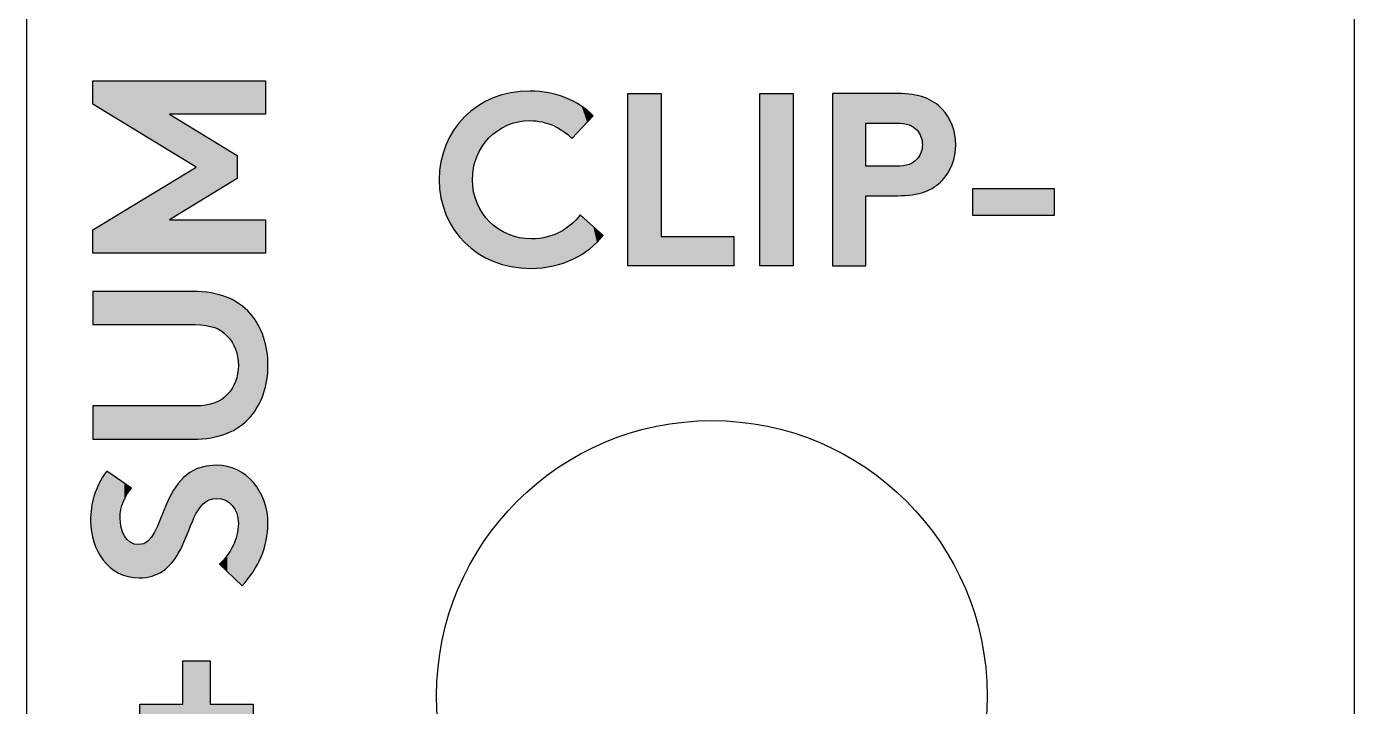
# Model space of a CAD drawing. Extents: x 5 to 21, y -131 to -3.
# Drawn here: x 4.91 to 20.11, y -103 to -95.21 of the extents above; entities that cross this region are included whole.
import ezdxf

# ---------------------------------------------------------------- set-up
doc = ezdxf.new("R2010")
doc.units = 0
doc.layers.add('CUT', color=7, linetype='CONTINUOUS')
doc.layers.add('GRAPHICS', color=7, linetype='CONTINUOUS')

# ---------------------------------------------------------------- blocks, each defined once
blk = doc.blocks.new('BLOCK_4')
at = {"layer": 'CUT'}
blk.add_open_spline([(12.751, -106.029), (14.491, -106.029), (15.902, -104.618), (15.902, -102.878), (15.902, -101.138), (14.491, -99.727), (12.751, -99.727), (11.011, -99.727), (9.6, -101.138), (9.6, -102.878), (9.6, -104.618), (11.011, -106.029), (12.751, -106.029)], degree=3, knots=[0, 0, 0, 0, 1, 1, 1, 2, 2, 2, 3, 3, 3, 4, 4, 4, 4], dxfattribs=at)
blk = doc.blocks.new('*U65')
at = {"layer": 'GRAPHICS', "color": 7, "extrusion": (0, 0, -1)}
for points in [[(-6.697, -103.778), (-6.697, -102.48), (-7.007, -103.778)], [(-7.007, -103.778), (-6.697, -102.48), (-7.007, -102.48)]]:
    blk.add_solid(points, dxfattribs=at)
at = {"layer": 'GRAPHICS', "color": 7}
for points in [[(6.203, -103.284), (6.203, -102.974), (6.697, -103.284)], [(6.697, -103.284), (6.203, -102.974), (6.697, -102.974)], [(7.007, -103.284), (7.007, -102.974), (7.5, -103.284)], [(7.5, -103.284), (7.007, -102.974), (7.5, -102.974)]]:
    blk.add_solid(points, dxfattribs=at)
blk = doc.blocks.new('*U66')
at = {"layer": 'GRAPHICS', "color": 7}
for points in [[(5.825, -101.368), (5.785, -100.37), (5.825, -100.305)], [(5.825, -101.368), (5.825, -100.305), (5.864, -101.409)], [(6.826, -100.834), (6.776, -100.321), (6.826, -100.294)], [(6.861, -100.769), (6.826, -100.294), (6.861, -100.276)], [(6.873, -100.748), (6.861, -100.276), (6.873, -100.273)], [(6.929, -100.679), (6.873, -100.273), (6.929, -100.256)], [(6.961, -100.658), (6.929, -100.256), (6.961, -100.247)], [(6.998, -100.634), (6.961, -100.247), (6.998, -100.244)], [(7.038, -100.622), (6.998, -100.244), (7.038, -100.24)], [(7.077, -100.618), (7.038, -100.24), (7.077, -100.237)], [(7.083, -100.618), (7.083, -100.237), (7.114, -100.621)], [(7.114, -100.621), (7.114, -100.241), (7.135, -100.623)], [(7.135, -100.623), (7.135, -100.243), (7.183, -100.639)], [(7.183, -100.639), (7.183, -100.249), (7.2, -100.649)], [(7.2, -100.649), (7.2, -100.251), (7.203, -100.651)], [(7.203, -100.651), (7.203, -100.251), (7.225, -100.664)], [(7.225, -100.664), (7.225, -100.259), (7.261, -100.698)], [(7.261, -100.698), (7.261, -100.271), (7.269, -100.709)], [(7.269, -100.709), (7.269, -100.274), (7.291, -100.74)], [(7.291, -100.74), (7.291, -100.282), (7.313, -100.789)], [(7.313, -100.789), (7.313, -100.29), (7.315, -100.797)], [(7.315, -100.797), (7.315, -100.29), (7.318, -100.808)], [(7.318, -100.808), (7.318, -100.291), (7.327, -100.844)], [(7.327, -100.844), (7.327, -100.297), (7.331, -100.905)], [(7.331, -101.579), (7.331, -100.3), (7.374, -101.619)], [(5.738, -101.252), (5.722, -100.483), (5.738, -100.444)], [(5.785, -101.326), (5.738, -100.444), (5.785, -100.37)], [(5.738, -101.252), (5.738, -100.444), (5.785, -101.326)], [(5.785, -101.326), (5.785, -100.37), (5.825, -101.368)], [(5.864, -101.409), (5.864, -100.332), (5.959, -101.473)], [(5.959, -101.473), (5.959, -100.398), (5.977, -101.48)], [(6.641, -101.252), (6.589, -100.525), (6.641, -100.448)], [(6.643, -101.249), (6.641, -100.448), (6.643, -100.446)], [(6.696, -101.146), (6.643, -100.446), (6.696, -100.387)], [(6.703, -101.13), (6.696, -100.387), (6.703, -100.379)], [(6.742, -101.039), (6.703, -100.379), (6.742, -100.348)], [(6.776, -100.956), (6.742, -100.348), (6.776, -100.321)], [(5.676, -101.117), (5.649, -100.729), (5.676, -100.604)], [(5.68, -101.127), (5.676, -100.604), (5.68, -100.586)], [(5.676, -101.117), (5.676, -100.604), (5.68, -101.127)], [(5.722, -101.227), (5.68, -100.586), (5.722, -100.483)], [(5.68, -101.127), (5.68, -100.586), (5.722, -101.227)], [(5.722, -101.227), (5.722, -100.483), (5.738, -101.252)], [(6.566, -101.359), (6.52, -100.661), (6.566, -100.57)], [(6.589, -101.327), (6.566, -100.57), (6.589, -100.525)], [(5.648, -100.999), (5.639, -100.877), (5.648, -100.733)], [(5.649, -101), (5.648, -100.733), (5.649, -100.729)], [(5.648, -100.999), (5.648, -100.733), (5.649, -101)], [(5.649, -101), (5.649, -100.729), (5.676, -101.117)], [(6.505, -101.419), (6.468, -100.777), (6.505, -100.692)], [(6.52, -101.406), (6.505, -100.692), (6.52, -100.661)], [(5.977, -101.48), (5.977, -100.843), (5.987, -101.483)], [(6.411, -101.481), (6.371, -101.006), (6.411, -100.913)], [(6.468, -101.447), (6.411, -100.913), (6.468, -100.777)], [(7.331, -101.579), (7.327, -100.944), (7.331, -100.905)], [(5.987, -101.483), (5.987, -100.933), (5.989, -101.484)], [(5.989, -101.484), (5.989, -100.952), (6.015, -101.494)], [(6.015, -101.494), (6.015, -101.017), (6.027, -101.498)], [(6.027, -101.498), (6.027, -101.05), (6.056, -101.509)], [(6.335, -101.509), (6.294, -101.109), (6.335, -101.064)], [(6.346, -101.507), (6.335, -101.064), (6.346, -101.046)], [(6.371, -101.497), (6.346, -101.046), (6.371, -101.006)], [(7.313, -101.561), (7.291, -101.104), (7.313, -101.044)], [(7.315, -101.563), (7.313, -101.044), (7.315, -101.038)], [(7.313, -101.561), (7.313, -101.044), (7.315, -101.563)], [(7.318, -101.565), (7.315, -101.038), (7.318, -101.017)], [(7.315, -101.563), (7.315, -101.038), (7.318, -101.565)], [(7.327, -101.574), (7.318, -101.017), (7.327, -100.944)], [(7.318, -101.565), (7.318, -101.017), (7.327, -101.574)], [(7.327, -101.574), (7.327, -100.944), (7.331, -101.579)], [(6.056, -101.509), (6.056, -101.088), (6.057, -101.509)], [(6.057, -101.509), (6.057, -101.09), (6.07, -101.514)], [(6.07, -101.514), (6.07, -101.1), (6.094, -101.517)], [(6.094, -101.517), (6.094, -101.121), (6.107, -101.518)], [(6.107, -101.518), (6.107, -101.127), (6.139, -101.522)], [(6.139, -101.522), (6.139, -101.141), (6.192, -101.528)], [(6.195, -101.529), (6.192, -101.148), (6.195, -101.147)], [(6.192, -101.528), (6.192, -101.148), (6.195, -101.529)], [(6.247, -101.525), (6.195, -101.147), (6.247, -101.138)], [(6.274, -101.523), (6.247, -101.138), (6.274, -101.121)], [(6.294, -101.519), (6.274, -101.121), (6.294, -101.109)], [(7.261, -101.511), (7.225, -101.236), (7.261, -101.177)], [(7.269, -101.519), (7.261, -101.177), (7.269, -101.163)], [(7.261, -101.511), (7.261, -101.177), (7.269, -101.519)], [(7.291, -101.54), (7.269, -101.163), (7.291, -101.104)], [(7.269, -101.519), (7.269, -101.163), (7.291, -101.54)], [(7.291, -101.54), (7.291, -101.104), (7.313, -101.561)], [(7.135, -101.391), (7.114, -101.371), (7.135, -101.348)], [(7.183, -101.436), (7.135, -101.348), (7.183, -101.295)], [(7.135, -101.391), (7.135, -101.348), (7.183, -101.436)], [(7.2, -101.453), (7.183, -101.295), (7.2, -101.276)], [(7.183, -101.436), (7.183, -101.295), (7.2, -101.453)], [(7.203, -101.456), (7.2, -101.276), (7.203, -101.271)], [(7.2, -101.453), (7.2, -101.276), (7.203, -101.456)], [(7.225, -101.477), (7.203, -101.271), (7.225, -101.236)], [(7.203, -101.456), (7.203, -101.271), (7.225, -101.477)], [(7.225, -101.477), (7.225, -101.236), (7.261, -101.511)]]:
    blk.add_solid(points, dxfattribs=at)
at = {"layer": 'GRAPHICS', "color": 7, "extrusion": (0, 0, -1)}
for points in [[(-5.864, -101.409), (-5.825, -100.305), (-5.864, -100.332)], [(-6.826, -100.834), (-6.826, -100.294), (-6.861, -100.769)], [(-6.861, -100.769), (-6.861, -100.276), (-6.873, -100.748)], [(-6.873, -100.748), (-6.873, -100.273), (-6.929, -100.679)], [(-6.929, -100.679), (-6.929, -100.256), (-6.961, -100.658)], [(-6.961, -100.658), (-6.961, -100.247), (-6.998, -100.634)], [(-6.998, -100.634), (-6.998, -100.244), (-7.038, -100.622)], [(-7.038, -100.622), (-7.038, -100.24), (-7.077, -100.618)], [(-7.077, -100.618), (-7.077, -100.237), (-7.083, -100.618)], [(-7.083, -100.618), (-7.077, -100.237), (-7.083, -100.237)], [(-7.114, -100.621), (-7.083, -100.237), (-7.114, -100.241)], [(-7.135, -100.623), (-7.114, -100.241), (-7.135, -100.243)], [(-7.183, -100.639), (-7.135, -100.243), (-7.183, -100.249)], [(-7.2, -100.649), (-7.183, -100.249), (-7.2, -100.251)], [(-7.203, -100.651), (-7.2, -100.251), (-7.203, -100.251)], [(-7.225, -100.664), (-7.203, -100.251), (-7.225, -100.259)], [(-7.261, -100.698), (-7.225, -100.259), (-7.261, -100.271)], [(-7.269, -100.709), (-7.261, -100.271), (-7.269, -100.274)], [(-7.291, -100.74), (-7.269, -100.274), (-7.291, -100.282)], [(-7.313, -100.789), (-7.291, -100.282), (-7.313, -100.29)], [(-7.315, -100.797), (-7.313, -100.29), (-7.315, -100.29)], [(-7.318, -100.808), (-7.315, -100.29), (-7.318, -100.291)], [(-7.327, -100.844), (-7.318, -100.291), (-7.327, -100.297)], [(-7.331, -100.905), (-7.327, -100.297), (-7.331, -100.3)], [(-7.374, -101.619), (-7.331, -100.3), (-7.374, -100.326)], [(-5.959, -101.473), (-5.864, -100.332), (-5.959, -100.398)], [(-5.977, -101.48), (-5.959, -100.398), (-5.977, -100.411)], [(-5.977, -100.843), (-5.977, -100.411), (-5.987, -100.746)], [(-5.987, -100.746), (-5.977, -100.411), (-5.987, -100.418)], [(-5.987, -100.746), (-5.987, -100.418), (-5.989, -100.739)], [(-5.989, -100.739), (-5.987, -100.418), (-5.989, -100.42)], [(-5.989, -100.739), (-5.989, -100.42), (-6.015, -100.654)], [(-6.015, -100.654), (-5.989, -100.42), (-6.015, -100.437)], [(-6.015, -100.654), (-6.015, -100.437), (-6.027, -100.628)], [(-6.027, -100.628), (-6.015, -100.437), (-6.027, -100.446)], [(-6.027, -100.628), (-6.027, -100.446), (-6.056, -100.57)], [(-6.056, -100.57), (-6.027, -100.446), (-6.056, -100.466)], [(-6.056, -100.57), (-6.056, -100.466), (-6.057, -100.569)], [(-6.057, -100.569), (-6.056, -100.466), (-6.057, -100.467)], [(-6.057, -100.569), (-6.057, -100.467), (-6.07, -100.552)], [(-6.07, -100.552), (-6.057, -100.467), (-6.07, -100.476)], [(-6.641, -101.252), (-6.641, -100.448), (-6.643, -101.249)], [(-6.643, -101.249), (-6.643, -100.446), (-6.696, -101.146)], [(-6.696, -101.146), (-6.696, -100.387), (-6.703, -101.13)], [(-6.703, -101.13), (-6.703, -100.379), (-6.742, -101.039)], [(-6.742, -101.039), (-6.742, -100.348), (-6.776, -100.956)], [(-6.776, -100.956), (-6.776, -100.321), (-6.826, -100.834)], [(-7.374, -101.619), (-7.374, -100.326), (-7.419, -101.566)], [(-7.419, -101.566), (-7.374, -100.326), (-7.419, -100.355)], [(-7.419, -101.566), (-7.419, -100.355), (-7.44, -101.541)], [(-7.44, -101.541), (-7.419, -100.355), (-7.44, -100.375)], [(-7.44, -101.541), (-7.44, -100.375), (-7.498, -101.459)], [(-7.498, -101.459), (-7.44, -100.375), (-7.498, -100.432)], [(-7.498, -101.459), (-7.498, -100.432), (-7.505, -101.448)], [(-7.505, -101.448), (-7.498, -100.432), (-7.505, -100.438)], [(-7.505, -101.448), (-7.505, -100.438), (-7.549, -101.374)], [(-7.549, -101.374), (-7.505, -100.438), (-7.549, -100.501)], [(-6.07, -100.552), (-6.07, -100.476), (-6.094, -100.52)], [(-6.094, -100.52), (-6.07, -100.476), (-6.094, -100.493)], [(-6.094, -100.52), (-6.094, -100.493), (-6.107, -100.502)], [(-6.566, -101.359), (-6.566, -100.57), (-6.589, -101.327)], [(-6.589, -101.327), (-6.589, -100.525), (-6.641, -101.252)], [(-7.549, -101.374), (-7.549, -100.501), (-7.575, -101.321)], [(-7.575, -101.321), (-7.549, -100.501), (-7.575, -100.538)], [(-7.575, -101.321), (-7.575, -100.538), (-7.592, -101.285)], [(-7.592, -101.285), (-7.575, -100.538), (-7.592, -100.575)], [(-7.592, -101.285), (-7.592, -100.575), (-7.625, -101.194)], [(-7.625, -101.194), (-7.592, -100.575), (-7.625, -100.648)], [(-6.505, -101.419), (-6.505, -100.692), (-6.52, -101.406)], [(-6.52, -101.406), (-6.52, -100.661), (-6.566, -101.359)], [(-7.625, -101.194), (-7.625, -100.648), (-7.626, -101.189)], [(-7.626, -101.189), (-7.625, -100.648), (-7.626, -100.651)], [(-7.626, -101.189), (-7.626, -100.651), (-7.65, -101.1)], [(-7.65, -101.1), (-7.626, -100.651), (-7.65, -100.74)], [(-7.65, -101.1), (-7.65, -100.74), (-7.659, -101.042)], [(-7.659, -101.042), (-7.65, -100.74), (-7.659, -100.775)], [(-5.987, -101.483), (-5.977, -100.843), (-5.987, -100.933)], [(-6.411, -101.481), (-6.411, -100.913), (-6.468, -101.447)], [(-6.468, -101.447), (-6.468, -100.777), (-6.505, -101.419)], [(-7.659, -101.042), (-7.659, -100.775), (-7.665, -101.004)], [(-7.665, -101.004), (-7.659, -100.775), (-7.665, -100.845)], [(-7.665, -101.004), (-7.665, -100.845), (-7.67, -100.905)], [(-5.989, -101.484), (-5.987, -100.933), (-5.989, -100.952)], [(-6.015, -101.494), (-5.989, -100.952), (-6.015, -101.017)], [(-6.027, -101.498), (-6.015, -101.017), (-6.027, -101.05)], [(-6.056, -101.509), (-6.027, -101.05), (-6.056, -101.088)], [(-6.335, -101.509), (-6.335, -101.064), (-6.346, -101.507)], [(-6.346, -101.507), (-6.346, -101.046), (-6.371, -101.497)], [(-6.371, -101.497), (-6.371, -101.006), (-6.411, -101.481)], [(-6.057, -101.509), (-6.056, -101.088), (-6.057, -101.09)], [(-6.07, -101.514), (-6.057, -101.09), (-6.07, -101.1)], [(-6.094, -101.517), (-6.07, -101.1), (-6.094, -101.121)], [(-6.107, -101.518), (-6.094, -101.121), (-6.107, -101.127)], [(-6.139, -101.522), (-6.107, -101.127), (-6.139, -101.141)], [(-6.192, -101.528), (-6.139, -101.141), (-6.192, -101.148)], [(-6.195, -101.529), (-6.195, -101.147), (-6.247, -101.525)], [(-6.247, -101.525), (-6.247, -101.138), (-6.274, -101.523)], [(-6.274, -101.523), (-6.274, -101.121), (-6.294, -101.519)], [(-6.294, -101.519), (-6.294, -101.109), (-6.335, -101.509)]]:
    blk.add_solid(points, dxfattribs=at)
blk = doc.blocks.new('*U67')
at = {"layer": 'GRAPHICS', "color": 7}
for points in [[(5.667, -98.628), (5.667, -98.247), (6.809, -98.628)], [(6.809, -98.628), (5.667, -98.247), (6.809, -98.247)], [(6.838, -98.628), (6.838, -98.248), (6.918, -98.634)], [(6.918, -98.634), (6.918, -98.252), (6.96, -98.637)], [(6.96, -98.637), (6.96, -98.257), (7.019, -98.652)], [(7.019, -98.652), (7.019, -98.264), (7.06, -98.662)], [(7.06, -98.662), (7.06, -98.273), (7.111, -98.688)], [(7.111, -98.688), (7.111, -98.285), (7.14, -98.703)], [(7.14, -98.703), (7.14, -98.294), (7.196, -98.751)], [(7.196, -98.751), (7.196, -98.313), (7.204, -98.758)], [(7.204, -98.758), (7.204, -98.317), (7.259, -98.827)], [(7.259, -98.827), (7.259, -98.342), (7.274, -98.858)], [(7.274, -98.858), (7.274, -98.349), (7.299, -98.908)], [(7.299, -98.908), (7.299, -98.364), (7.323, -98.997)], [(7.323, -98.997), (7.323, -98.379), (7.331, -99.094)], [(7.331, -99.803), (7.323, -99.19), (7.331, -99.094)], [(7.323, -99.808), (7.299, -99.279), (7.323, -99.19)], [(7.259, -99.845), (7.204, -99.429), (7.259, -99.36)], [(7.274, -99.838), (7.259, -99.36), (7.274, -99.329)], [(7.299, -99.823), (7.274, -99.329), (7.299, -99.279)], [(6.918, -99.936), (6.838, -99.559), (6.918, -99.553)], [(6.96, -99.93), (6.918, -99.553), (6.96, -99.55)], [(7.019, -99.923), (6.96, -99.55), (7.019, -99.535)], [(7.06, -99.914), (7.019, -99.535), (7.06, -99.525)], [(7.111, -99.903), (7.06, -99.525), (7.111, -99.499)], [(7.14, -99.893), (7.111, -99.499), (7.14, -99.484)], [(7.196, -99.874), (7.14, -99.484), (7.196, -99.436)], [(7.204, -99.87), (7.196, -99.436), (7.204, -99.429)], [(5.667, -99.94), (5.667, -99.559), (6.809, -99.94)], [(6.809, -99.94), (5.667, -99.559), (6.809, -99.559)]]:
    blk.add_solid(points, dxfattribs=at)
at = {"layer": 'GRAPHICS', "color": 7, "extrusion": (0, 0, -1)}
for points in [[(-6.809, -98.628), (-6.809, -98.247), (-6.838, -98.628)], [(-6.838, -98.628), (-6.809, -98.247), (-6.838, -98.248)], [(-6.918, -98.634), (-6.838, -98.248), (-6.918, -98.252)], [(-6.96, -98.637), (-6.918, -98.252), (-6.96, -98.257)], [(-7.019, -98.652), (-6.96, -98.257), (-7.019, -98.264)], [(-7.06, -98.662), (-7.019, -98.264), (-7.06, -98.273)], [(-7.111, -98.688), (-7.06, -98.273), (-7.111, -98.285)], [(-7.14, -98.703), (-7.111, -98.285), (-7.14, -98.294)], [(-7.196, -98.751), (-7.14, -98.294), (-7.196, -98.313)], [(-7.204, -98.758), (-7.196, -98.313), (-7.204, -98.317)], [(-7.259, -98.827), (-7.204, -98.317), (-7.259, -98.342)], [(-7.274, -98.858), (-7.259, -98.342), (-7.274, -98.349)], [(-7.299, -98.908), (-7.274, -98.349), (-7.299, -98.364)], [(-7.323, -98.997), (-7.299, -98.364), (-7.323, -98.379)], [(-7.331, -99.094), (-7.323, -98.379), (-7.331, -98.384)], [(-7.331, -99.803), (-7.331, -98.384), (-7.345, -99.795)], [(-7.345, -99.795), (-7.331, -98.384), (-7.345, -98.393)], [(-7.345, -99.795), (-7.345, -98.393), (-7.409, -99.744)], [(-7.409, -99.744), (-7.345, -98.393), (-7.409, -98.443)], [(-7.409, -99.744), (-7.409, -98.443), (-7.467, -99.686)], [(-7.467, -99.686), (-7.409, -98.443), (-7.467, -98.501)], [(-7.467, -99.686), (-7.467, -98.501), (-7.514, -99.626)], [(-7.514, -99.626), (-7.467, -98.501), (-7.514, -98.561)], [(-7.514, -99.626), (-7.514, -98.561), (-7.556, -99.56)], [(-7.556, -99.56), (-7.514, -98.561), (-7.556, -98.627)], [(-7.556, -99.56), (-7.556, -98.627), (-7.619, -99.416)], [(-7.619, -99.416), (-7.556, -98.627), (-7.619, -98.771)], [(-7.619, -99.416), (-7.619, -98.771), (-7.657, -99.259)], [(-7.657, -99.259), (-7.619, -98.771), (-7.657, -98.928)], [(-7.657, -99.259), (-7.657, -98.928), (-7.67, -99.094)], [(-7.323, -99.808), (-7.323, -99.19), (-7.331, -99.803)], [(-7.259, -99.845), (-7.259, -99.36), (-7.274, -99.838)], [(-7.274, -99.838), (-7.274, -99.329), (-7.299, -99.823)], [(-7.299, -99.823), (-7.299, -99.279), (-7.323, -99.808)], [(-6.918, -99.936), (-6.918, -99.553), (-6.96, -99.93)], [(-6.96, -99.93), (-6.96, -99.55), (-7.019, -99.923)], [(-7.019, -99.923), (-7.019, -99.535), (-7.06, -99.914)], [(-7.06, -99.914), (-7.06, -99.525), (-7.111, -99.903)], [(-7.111, -99.903), (-7.111, -99.499), (-7.14, -99.893)], [(-7.14, -99.893), (-7.14, -99.484), (-7.196, -99.874)], [(-7.196, -99.874), (-7.196, -99.436), (-7.204, -99.87)], [(-7.204, -99.87), (-7.204, -99.429), (-7.259, -99.845)], [(-6.809, -99.94), (-6.809, -99.559), (-6.838, -99.939)], [(-6.838, -99.939), (-6.809, -99.559), (-6.838, -99.559)], [(-6.838, -99.939), (-6.838, -99.559), (-6.918, -99.936)]]:
    blk.add_solid(points, dxfattribs=at)
blk = doc.blocks.new('*U68')
at = {"layer": 'GRAPHICS', "color": 7}
for points in [[(5.667, -96.102), (5.667, -95.835), (6.542, -96.635)], [(6.542, -96.635), (5.667, -95.835), (6.542, -95.835)], [(6.849, -96.215), (6.849, -95.835), (7.317, -96.215)], [(7.317, -96.215), (6.849, -95.835), (7.317, -95.835)], [(6.542, -96.635), (6.542, -96.215), (6.849, -96.822)], [(6.849, -97.24), (6.542, -97.009), (6.849, -96.822)], [(6.542, -97.809), (5.667, -97.541), (6.542, -97.009)], [(6.849, -97.809), (6.849, -97.428), (7.317, -97.809)], [(7.317, -97.809), (6.849, -97.428), (7.317, -97.428)], [(5.667, -97.809), (5.667, -97.541), (6.542, -97.809)]]:
    blk.add_solid(points, dxfattribs=at)
at = {"layer": 'GRAPHICS', "color": 7, "extrusion": (0, 0, -1)}
for points in [[(-6.542, -96.215), (-6.542, -95.835), (-6.849, -96.215)], [(-6.849, -96.215), (-6.542, -95.835), (-6.849, -95.835)], [(-7.317, -96.215), (-7.317, -95.835), (-7.642, -96.215)], [(-7.642, -96.215), (-7.317, -95.835), (-7.642, -95.835)], [(-6.849, -96.822), (-6.542, -96.215), (-6.849, -96.403)], [(-6.849, -97.24), (-6.849, -96.403), (-7.317, -96.954)], [(-7.317, -96.954), (-6.849, -96.403), (-7.317, -96.689)], [(-6.542, -97.428), (-6.542, -97.009), (-6.849, -97.24)], [(-6.542, -97.809), (-6.542, -97.428), (-6.849, -97.809)], [(-6.849, -97.809), (-6.542, -97.428), (-6.849, -97.428)], [(-7.317, -97.809), (-7.317, -97.428), (-7.642, -97.809)], [(-7.642, -97.809), (-7.317, -97.428), (-7.642, -97.428)]]:
    blk.add_solid(points, dxfattribs=at)
blk = doc.blocks.new('BLOCK_20')
at = {"layer": 'GRAPHICS'}
for points in [[(6.849, -96.822), (5.667, -96.102), (5.667, -95.835), (7.642, -95.835), (7.642, -96.215), (6.542, -96.215), (7.317, -96.689), (7.317, -96.954), (6.542, -97.428), (7.642, -97.428), (7.642, -97.809), (5.667, -97.809), (5.667, -97.541), (6.849, -96.822)], [(6.697, -103.284), (6.203, -103.284), (6.203, -102.974), (6.697, -102.974), (6.697, -102.48), (7.007, -102.48), (7.007, -102.974), (7.5, -102.974), (7.5, -103.284), (7.007, -103.284), (7.007, -103.778), (6.697, -103.778), (6.697, -103.284)]]:
    blk.add_lwpolyline(points, dxfattribs=at)
for points, knots in [([(7.467, -99.686), (7.32, -99.85), (7.111, -99.94), (6.809, -99.94), (6.809, -99.94), (5.667, -99.94), (5.667, -99.94), (5.667, -99.94), (5.667, -99.559), (5.667, -99.559), (5.667, -99.559), (6.838, -99.559), (6.838, -99.559), (7.018, -99.559), (7.128, -99.511), (7.204, -99.429), (7.286, -99.345), (7.331, -99.226), (7.331, -99.094), (7.331, -98.961), (7.286, -98.843), (7.204, -98.758), (7.128, -98.676), (7.018, -98.628), (6.838, -98.628), (6.838, -98.628), (5.667, -98.628), (5.667, -98.628), (5.667, -98.628), (5.667, -98.247), (5.667, -98.247), (5.667, -98.247), (6.809, -98.247), (6.809, -98.247), (7.111, -98.247), (7.32, -98.338), (7.467, -98.501), (7.602, -98.654), (7.67, -98.871), (7.67, -99.094), (7.67, -99.316), (7.602, -99.534), (7.467, -99.686)], [0, 0, 0, 0, 1, 1, 1, 2, 2, 2, 3, 3, 3, 4, 4, 4, 5, 5, 5, 6, 6, 6, 7, 7, 7, 8, 8, 8, 9, 9, 9, 10, 10, 10, 11, 11, 11, 12, 12, 12, 13, 13, 13, 14, 14, 14, 14]), ([(7.114, -101.371), (7.238, -101.258), (7.331, -101.086), (7.331, -100.905), (7.331, -100.736), (7.227, -100.618), (7.083, -100.618), (6.829, -100.618), (6.798, -100.984), (6.643, -101.249), (6.553, -101.405), (6.417, -101.529), (6.195, -101.529), (5.842, -101.529), (5.639, -101.204), (5.639, -100.877), (5.639, -100.677), (5.687, -100.491), (5.825, -100.305), (5.825, -100.305), (6.107, -100.502), (6.107, -100.502), (6.034, -100.581), (5.977, -100.714), (5.977, -100.843), (5.977, -100.987), (6.039, -101.148), (6.192, -101.148), (6.511, -101.148), (6.412, -100.237), (7.077, -100.237), (7.427, -100.237), (7.67, -100.55), (7.67, -100.905), (7.67, -101.171), (7.56, -101.416), (7.374, -101.619), (7.374, -101.619), (7.114, -101.371), (7.114, -101.371)], [0, 0, 0, 0, 1, 1, 1, 2, 2, 2, 3, 3, 3, 4, 4, 4, 5, 5, 5, 6, 6, 6, 7, 7, 7, 8, 8, 8, 9, 9, 9, 10, 10, 10, 11, 11, 11, 12, 12, 12, 13, 13, 13, 13])]:
    blk.add_open_spline(points, degree=3, knots=knots, dxfattribs=at)
at = {"layer": 'GRAPHICS', "color": 7}
for name in ['*U68', '*U67', '*U66', '*U65']:
    blk.add_blockref(name, (0, 0), dxfattribs=at)
blk = doc.blocks.new('*U76')
at = {"layer": 'GRAPHICS', "color": 7}
for points in [[(10.199, -96.489), (10.162, -96.072), (10.199, -96.054)], [(10.206, -96.483), (10.199, -96.054), (10.206, -96.052)], [(10.249, -96.446), (10.206, -96.052), (10.249, -96.031)], [(10.254, -96.442), (10.249, -96.031), (10.254, -96.03)], [(10.296, -96.406), (10.254, -96.03), (10.296, -96.015)], [(10.305, -96.401), (10.296, -96.015), (10.305, -96.012)], [(10.347, -96.378), (10.305, -96.012), (10.347, -95.998)], [(10.352, -96.375), (10.347, -95.998), (10.352, -95.996)], [(10.407, -96.344), (10.352, -95.996), (10.407, -95.983)], [(10.419, -96.34), (10.407, -95.983), (10.419, -95.98)], [(10.45, -96.331), (10.419, -95.98), (10.45, -95.973)], [(10.455, -96.329), (10.45, -95.973), (10.455, -95.972)], [(10.532, -96.305), (10.455, -95.972), (10.532, -95.961)], [(10.547, -96.303), (10.532, -95.961), (10.547, -95.959)], [(10.558, -96.302), (10.547, -95.959), (10.558, -95.958)], [(10.564, -96.301), (10.558, -95.958), (10.564, -95.957)], [(10.668, -96.291), (10.564, -95.957), (10.668, -95.953)], [(10.671, -96.291), (10.668, -95.953), (10.671, -95.952)], [(10.668, -96.291), (10.668, -95.953), (10.671, -96.291)], [(10.671, -96.291), (10.671, -95.952), (10.677, -96.292)], [(10.677, -96.292), (10.677, -95.953), (10.685, -96.293)], [(10.685, -96.293), (10.685, -95.953), (10.778, -96.303)], [(10.778, -96.303), (10.778, -95.957), (10.779, -96.303)], [(10.779, -96.303), (10.779, -95.958), (10.809, -96.306)], [(10.809, -96.306), (10.809, -95.962), (10.809, -96.306)], [(10.809, -96.306), (10.809, -95.962), (10.865, -96.324)], [(10.865, -96.324), (10.865, -95.97), (10.883, -96.33)], [(10.883, -96.33), (10.883, -95.972), (10.934, -96.347)], [(10.934, -96.347), (10.934, -95.985), (10.937, -96.348)], [(10.937, -96.348), (10.937, -95.985), (10.944, -96.352)], [(10.944, -96.352), (10.944, -95.987), (10.982, -96.374)], [(10.982, -96.374), (10.982, -95.996), (11.018, -96.394)], [(11.018, -96.394), (11.018, -96.009), (11.05, -96.412)], [(11.05, -96.412), (11.05, -96.02), (11.052, -96.413)], [(11.052, -96.413), (11.052, -96.021), (11.076, -96.434)], [(11.076, -96.434), (11.076, -96.029), (11.084, -96.44)], [(11.084, -96.44), (11.084, -96.033), (11.144, -96.491)], [(11.144, -96.491), (11.144, -96.06), (11.148, -96.494)], [(9.993, -97.75), (9.923, -96.245), (9.993, -96.182)], [(9.996, -97.753), (9.993, -96.182), (9.996, -96.18)], [(9.993, -97.75), (9.993, -96.182), (9.996, -97.753)], [(10.011, -97.765), (9.996, -96.18), (10.011, -96.169)], [(9.996, -97.753), (9.996, -96.18), (10.011, -97.765)], [(10.024, -96.831), (10.011, -96.169), (10.024, -96.159)], [(10.025, -96.829), (10.024, -96.159), (10.025, -96.159)], [(10.061, -96.704), (10.025, -96.159), (10.061, -96.132)], [(10.063, -96.7), (10.061, -96.132), (10.063, -96.131)], [(10.072, -96.683), (10.063, -96.131), (10.072, -96.124)], [(10.076, -96.676), (10.072, -96.124), (10.076, -96.122)], [(10.12, -96.589), (10.076, -96.122), (10.12, -96.096)], [(10.124, -96.584), (10.12, -96.096), (10.124, -96.093)], [(10.157, -96.542), (10.124, -96.093), (10.157, -96.074)], [(10.162, -96.536), (10.157, -96.074), (10.162, -96.072)], [(9.855, -97.613), (9.799, -96.395), (9.855, -96.319)], [(9.857, -97.616), (9.855, -96.319), (9.857, -96.317)], [(9.855, -97.613), (9.855, -96.319), (9.857, -97.616)], [(9.92, -97.685), (9.857, -96.317), (9.92, -96.248)], [(9.857, -97.616), (9.857, -96.317), (9.92, -97.685)], [(9.923, -97.688), (9.92, -96.248), (9.923, -96.245)], [(9.92, -97.685), (9.92, -96.248), (9.923, -97.688)], [(9.923, -97.688), (9.923, -96.245), (9.993, -97.75)], [(9.748, -97.452), (9.707, -96.568), (9.748, -96.481)], [(9.749, -97.455), (9.748, -96.481), (9.749, -96.479)], [(9.748, -97.452), (9.748, -96.481), (9.749, -97.455)], [(9.798, -97.535), (9.749, -96.479), (9.798, -96.397)], [(9.749, -97.455), (9.749, -96.479), (9.798, -97.535)], [(9.799, -97.538), (9.798, -96.397), (9.799, -96.395)], [(9.798, -97.535), (9.798, -96.397), (9.799, -97.538)], [(9.799, -97.538), (9.799, -96.395), (9.855, -97.613)], [(9.674, -97.27), (9.65, -96.76), (9.674, -96.664)], [(9.707, -97.363), (9.674, -96.662), (9.707, -96.57)], [(9.674, -97.272), (9.674, -96.664), (9.674, -96.662)], [(9.674, -97.272), (9.674, -96.662), (9.707, -97.363)], [(9.674, -97.27), (9.674, -96.664), (9.674, -97.272)], [(9.707, -97.366), (9.707, -96.57), (9.707, -96.568)], [(9.707, -97.366), (9.707, -96.568), (9.748, -97.452)], [(9.707, -97.363), (9.707, -96.57), (9.707, -97.366)], [(9.65, -97.173), (9.635, -96.863), (9.65, -96.761)], [(9.65, -97.174), (9.65, -96.761), (9.65, -96.76)], [(9.65, -97.174), (9.65, -96.76), (9.674, -97.27)], [(9.65, -97.173), (9.65, -96.761), (9.65, -97.174)], [(9.635, -97.071), (9.63, -96.968), (9.635, -96.863)], [(9.635, -97.071), (9.635, -96.863), (9.635, -97.073)], [(9.635, -97.073), (9.635, -96.863), (9.635, -96.863)], [(9.635, -97.073), (9.635, -96.863), (9.65, -97.173)], [(10.011, -97.765), (10.011, -96.968), (10.024, -97.774)], [(10.024, -97.774), (10.024, -97.102), (10.025, -97.774)], [(10.025, -97.774), (10.025, -97.107), (10.061, -97.801)], [(10.061, -97.801), (10.061, -97.229), (10.063, -97.802)], [(10.063, -97.802), (10.063, -97.236), (10.072, -97.809)], [(10.072, -97.809), (10.072, -97.252), (10.076, -97.812)], [(10.076, -97.812), (10.076, -97.259), (10.12, -97.838)], [(10.12, -97.838), (10.12, -97.343), (10.124, -97.84)], [(10.124, -97.84), (10.124, -97.351), (10.157, -97.859)], [(10.157, -97.859), (10.157, -97.391), (10.162, -97.862)], [(10.162, -97.862), (10.162, -97.397), (10.199, -97.879)], [(11.244, -97.833), (11.164, -97.456), (11.244, -97.371)], [(10.199, -97.879), (10.199, -97.442), (10.206, -97.882)], [(10.206, -97.882), (10.206, -97.45), (10.249, -97.902)], [(10.249, -97.902), (10.249, -97.486), (10.254, -97.904)], [(10.254, -97.904), (10.254, -97.49), (10.296, -97.919)], [(10.296, -97.919), (10.296, -97.524), (10.305, -97.922)], [(10.305, -97.922), (10.305, -97.532), (10.347, -97.936)], [(10.347, -97.936), (10.347, -97.554), (10.352, -97.938)], [(10.352, -97.938), (10.352, -97.557), (10.407, -97.951)], [(10.982, -97.942), (10.944, -97.598), (10.982, -97.58)], [(11.018, -97.932), (10.982, -97.58), (11.018, -97.564)], [(11.05, -97.923), (11.018, -97.564), (11.05, -97.544)], [(11.052, -97.922), (11.05, -97.544), (11.052, -97.543)], [(11.076, -97.913), (11.052, -97.543), (11.076, -97.529)], [(11.084, -97.909), (11.076, -97.529), (11.084, -97.523)], [(11.144, -97.885), (11.084, -97.523), (11.144, -97.477)], [(11.148, -97.883), (11.144, -97.477), (11.148, -97.473)], [(11.161, -97.878), (11.148, -97.473), (11.161, -97.459)], [(11.164, -97.876), (11.161, -97.459), (11.164, -97.456)], [(10.407, -97.951), (10.407, -97.587), (10.419, -97.954)], [(10.419, -97.954), (10.419, -97.593), (10.45, -97.962)], [(10.45, -97.962), (10.45, -97.602), (10.455, -97.963)], [(10.455, -97.963), (10.455, -97.604), (10.532, -97.974)], [(10.532, -97.974), (10.532, -97.627), (10.547, -97.976)], [(10.547, -97.976), (10.547, -97.632), (10.558, -97.977)], [(10.558, -97.977), (10.558, -97.633), (10.564, -97.978)], [(10.564, -97.978), (10.564, -97.633), (10.668, -97.983)], [(10.668, -97.983), (10.668, -97.643), (10.671, -97.983)], [(10.671, -97.983), (10.671, -97.643), (10.677, -97.983)], [(10.778, -97.978), (10.685, -97.645), (10.778, -97.639)], [(10.779, -97.978), (10.778, -97.639), (10.779, -97.639)], [(10.809, -97.976), (10.779, -97.639), (10.809, -97.634)], [(10.865, -97.967), (10.809, -97.634), (10.865, -97.623)], [(10.809, -97.976), (10.809, -97.634), (10.809, -97.634)], [(10.883, -97.964), (10.865, -97.623), (10.883, -97.617)], [(10.934, -97.956), (10.883, -97.617), (10.934, -97.601)], [(10.937, -97.955), (10.934, -97.601), (10.937, -97.6)], [(10.944, -97.953), (10.937, -97.6), (10.944, -97.598)]]:
    blk.add_solid(points, dxfattribs=at)
at = {"layer": 'GRAPHICS', "color": 7, "extrusion": (0, 0, -1)}
for points in [[(-10.199, -96.489), (-10.199, -96.054), (-10.206, -96.483)], [(-10.206, -96.483), (-10.206, -96.052), (-10.249, -96.446)], [(-10.249, -96.446), (-10.249, -96.031), (-10.254, -96.442)], [(-10.254, -96.442), (-10.254, -96.03), (-10.296, -96.406)], [(-10.296, -96.406), (-10.296, -96.015), (-10.305, -96.401)], [(-10.305, -96.401), (-10.305, -96.012), (-10.347, -96.378)], [(-10.347, -96.378), (-10.347, -95.998), (-10.352, -96.375)], [(-10.352, -96.375), (-10.352, -95.996), (-10.407, -96.344)], [(-10.407, -96.344), (-10.407, -95.983), (-10.419, -96.34)], [(-10.419, -96.34), (-10.419, -95.98), (-10.45, -96.331)], [(-10.45, -96.331), (-10.45, -95.973), (-10.455, -96.329)], [(-10.455, -96.329), (-10.455, -95.972), (-10.532, -96.305)], [(-10.532, -96.305), (-10.532, -95.961), (-10.547, -96.303)], [(-10.547, -96.303), (-10.547, -95.959), (-10.558, -96.302)], [(-10.558, -96.302), (-10.558, -95.958), (-10.564, -96.301)], [(-10.564, -96.301), (-10.564, -95.957), (-10.668, -96.291)], [(-10.677, -96.292), (-10.671, -95.952), (-10.677, -95.953)], [(-10.685, -96.293), (-10.677, -95.953), (-10.685, -95.953)], [(-10.778, -96.303), (-10.685, -95.953), (-10.778, -95.957)], [(-10.779, -96.303), (-10.778, -95.957), (-10.779, -95.958)], [(-10.809, -96.306), (-10.779, -95.958), (-10.809, -95.962)], [(-10.809, -96.306), (-10.809, -95.962), (-10.809, -95.962)], [(-10.865, -96.324), (-10.809, -95.962), (-10.865, -95.97)], [(-10.883, -96.33), (-10.865, -95.97), (-10.883, -95.972)], [(-10.934, -96.347), (-10.883, -95.972), (-10.934, -95.985)], [(-10.937, -96.348), (-10.934, -95.985), (-10.937, -95.985)], [(-10.944, -96.352), (-10.937, -95.985), (-10.944, -95.987)], [(-10.982, -96.374), (-10.944, -95.987), (-10.982, -95.996)], [(-11.018, -96.394), (-10.982, -95.996), (-11.018, -96.009)], [(-11.05, -96.412), (-11.018, -96.009), (-11.05, -96.02)], [(-11.052, -96.413), (-11.05, -96.02), (-11.052, -96.021)], [(-11.076, -96.434), (-11.052, -96.021), (-11.076, -96.029)], [(-11.084, -96.44), (-11.076, -96.029), (-11.084, -96.033)], [(-11.144, -96.491), (-11.084, -96.033), (-11.144, -96.06)], [(-11.148, -96.494), (-11.144, -96.06), (-11.148, -96.062)], [(-11.148, -96.494), (-11.148, -96.062), (-11.161, -96.48)], [(-11.161, -96.48), (-11.148, -96.062), (-11.161, -96.068)], [(-10.011, -96.968), (-10.011, -96.169), (-10.024, -96.831)], [(-10.024, -96.831), (-10.024, -96.159), (-10.025, -96.829)], [(-10.025, -96.829), (-10.025, -96.159), (-10.061, -96.704)], [(-10.061, -96.704), (-10.061, -96.132), (-10.063, -96.7)], [(-10.063, -96.7), (-10.063, -96.131), (-10.072, -96.683)], [(-10.072, -96.683), (-10.072, -96.124), (-10.076, -96.676)], [(-10.076, -96.676), (-10.076, -96.122), (-10.12, -96.589)], [(-10.12, -96.589), (-10.12, -96.096), (-10.124, -96.584)], [(-10.124, -96.584), (-10.124, -96.093), (-10.157, -96.542)], [(-10.157, -96.542), (-10.157, -96.074), (-10.162, -96.536)], [(-10.162, -96.536), (-10.162, -96.072), (-10.199, -96.489)], [(-11.161, -96.48), (-11.161, -96.068), (-11.164, -96.477)], [(-11.164, -96.477), (-11.161, -96.068), (-11.164, -96.07)], [(-11.164, -96.477), (-11.164, -96.07), (-11.244, -96.393)], [(-11.244, -96.393), (-11.164, -96.07), (-11.244, -96.116)], [(-11.244, -96.393), (-11.244, -96.116), (-11.247, -96.389)], [(-11.247, -96.389), (-11.244, -96.116), (-11.247, -96.118)], [(-11.247, -96.389), (-11.247, -96.118), (-11.262, -96.373)], [(-11.262, -96.373), (-11.247, -96.118), (-11.262, -96.129)], [(-11.262, -96.373), (-11.262, -96.129), (-11.323, -96.309)], [(-11.323, -96.309), (-11.262, -96.129), (-11.323, -96.173)], [(-11.323, -96.309), (-11.323, -96.173), (-11.354, -96.277)], [(-11.354, -96.277), (-11.323, -96.173), (-11.354, -96.199)], [(-11.354, -96.277), (-11.354, -96.199), (-11.393, -96.234)], [(-10.024, -97.774), (-10.011, -96.968), (-10.024, -97.102)], [(-10.025, -97.774), (-10.024, -97.102), (-10.025, -97.107)], [(-10.061, -97.801), (-10.025, -97.107), (-10.061, -97.229)], [(-10.063, -97.802), (-10.061, -97.229), (-10.063, -97.236)], [(-10.072, -97.809), (-10.063, -97.236), (-10.072, -97.252)], [(-10.076, -97.812), (-10.072, -97.252), (-10.076, -97.259)], [(-10.12, -97.838), (-10.076, -97.259), (-10.12, -97.343)], [(-10.124, -97.84), (-10.12, -97.343), (-10.124, -97.351)], [(-10.157, -97.859), (-10.124, -97.351), (-10.157, -97.391)], [(-10.162, -97.862), (-10.157, -97.391), (-10.162, -97.397)], [(-10.199, -97.879), (-10.162, -97.397), (-10.199, -97.442)], [(-11.244, -97.833), (-11.244, -97.371), (-11.247, -97.831)], [(-11.247, -97.831), (-11.244, -97.371), (-11.247, -97.374)], [(-11.247, -97.831), (-11.247, -97.374), (-11.262, -97.823)], [(-11.262, -97.823), (-11.247, -97.374), (-11.262, -97.387)], [(-11.262, -97.823), (-11.262, -97.387), (-11.323, -97.78)], [(-11.323, -97.78), (-11.262, -97.387), (-11.323, -97.442)], [(-10.206, -97.882), (-10.199, -97.442), (-10.206, -97.45)], [(-10.249, -97.902), (-10.206, -97.45), (-10.249, -97.486)], [(-10.254, -97.904), (-10.249, -97.486), (-10.254, -97.49)], [(-10.296, -97.919), (-10.254, -97.49), (-10.296, -97.524)], [(-10.305, -97.922), (-10.296, -97.524), (-10.305, -97.532)], [(-10.347, -97.936), (-10.305, -97.532), (-10.347, -97.554)], [(-10.352, -97.938), (-10.347, -97.554), (-10.352, -97.557)], [(-10.407, -97.951), (-10.352, -97.557), (-10.407, -97.587)], [(-10.982, -97.942), (-10.982, -97.58), (-11.018, -97.932)], [(-11.018, -97.932), (-11.018, -97.564), (-11.05, -97.923)], [(-11.05, -97.923), (-11.05, -97.544), (-11.052, -97.922)], [(-11.052, -97.922), (-11.052, -97.543), (-11.076, -97.913)], [(-11.076, -97.913), (-11.076, -97.529), (-11.084, -97.909)], [(-11.084, -97.909), (-11.084, -97.523), (-11.144, -97.885)], [(-11.144, -97.885), (-11.144, -97.477), (-11.148, -97.883)], [(-11.148, -97.883), (-11.148, -97.473), (-11.161, -97.878)], [(-11.161, -97.878), (-11.161, -97.459), (-11.164, -97.876)], [(-11.164, -97.876), (-11.164, -97.456), (-11.244, -97.833)], [(-11.323, -97.78), (-11.323, -97.442), (-11.354, -97.758)], [(-11.354, -97.758), (-11.323, -97.442), (-11.354, -97.469)], [(-11.354, -97.758), (-11.354, -97.469), (-11.393, -97.723)], [(-11.393, -97.723), (-11.354, -97.469), (-11.393, -97.505)], [(-11.393, -97.723), (-11.393, -97.505), (-11.435, -97.685)], [(-11.435, -97.685), (-11.393, -97.505), (-11.435, -97.542)], [(-11.435, -97.685), (-11.435, -97.542), (-11.506, -97.605)], [(-10.419, -97.954), (-10.407, -97.587), (-10.419, -97.593)], [(-10.45, -97.962), (-10.419, -97.593), (-10.45, -97.602)], [(-10.455, -97.963), (-10.45, -97.602), (-10.455, -97.604)], [(-10.532, -97.974), (-10.455, -97.604), (-10.532, -97.627)], [(-10.547, -97.976), (-10.532, -97.627), (-10.547, -97.632)], [(-10.558, -97.977), (-10.547, -97.632), (-10.558, -97.633)], [(-10.564, -97.978), (-10.558, -97.633), (-10.564, -97.633)], [(-10.668, -97.983), (-10.564, -97.633), (-10.668, -97.643)], [(-10.671, -97.983), (-10.668, -97.643), (-10.671, -97.643)], [(-10.677, -97.983), (-10.671, -97.643), (-10.677, -97.644)], [(-10.677, -97.983), (-10.677, -97.644), (-10.685, -97.983)], [(-10.685, -97.983), (-10.677, -97.644), (-10.685, -97.645)], [(-10.685, -97.983), (-10.685, -97.645), (-10.778, -97.978)], [(-10.778, -97.978), (-10.778, -97.639), (-10.779, -97.978)], [(-10.779, -97.978), (-10.779, -97.639), (-10.809, -97.976)], [(-10.809, -97.976), (-10.809, -97.634), (-10.809, -97.976)], [(-10.809, -97.976), (-10.809, -97.634), (-10.865, -97.967)], [(-10.865, -97.967), (-10.865, -97.623), (-10.883, -97.964)], [(-10.883, -97.964), (-10.883, -97.617), (-10.934, -97.956)], [(-10.934, -97.956), (-10.934, -97.601), (-10.937, -97.955)], [(-10.937, -97.955), (-10.937, -97.6), (-10.944, -97.953)], [(-10.944, -97.953), (-10.944, -97.598), (-10.982, -97.942)]]:
    blk.add_solid(points, dxfattribs=at)
blk = doc.blocks.new('*U77')
at = {"layer": 'GRAPHICS', "color": 7, "extrusion": (0, 0, -1)}
for points in [[(-11.789, -97.955), (-11.789, -95.981), (-12.17, -97.955)], [(-12.17, -97.955), (-11.789, -95.981), (-12.17, -95.981)]]:
    blk.add_solid(points, dxfattribs=at)
at = {"layer": 'GRAPHICS', "color": 7}
for points in [[(12.17, -97.955), (12.17, -97.617), (13.002, -97.955)], [(13.002, -97.955), (12.17, -97.617), (13.002, -97.617)]]:
    blk.add_solid(points, dxfattribs=at)
blk = doc.blocks.new('*U78')
at = {"layer": 'GRAPHICS', "color": 7, "extrusion": (0, 0, -1)}
for points in [[(-13.299, -97.955), (-13.299, -95.981), (-13.68, -97.955)], [(-13.68, -97.955), (-13.299, -95.981), (-13.68, -95.981)]]:
    blk.add_solid(points, dxfattribs=at)
blk = doc.blocks.new('*U79')
at = {"layer": 'GRAPHICS', "color": 7, "extrusion": (0, 0, -1)}
for points in [[(-14.132, -97.955), (-14.132, -95.981), (-14.512, -97.955)], [(-14.512, -97.955), (-14.132, -95.981), (-14.512, -95.981)], [(-14.874, -96.32), (-14.856, -95.981), (-14.874, -95.981)], [(-14.902, -96.321), (-14.874, -95.981), (-14.902, -95.982)], [(-14.942, -96.325), (-14.902, -95.982), (-14.942, -95.985)], [(-14.978, -96.332), (-14.942, -95.985), (-14.978, -95.988)], [(-15.008, -96.341), (-14.978, -95.988), (-15.008, -95.99)], [(-15.035, -96.352), (-15.008, -95.99), (-15.035, -95.991)], [(-15.045, -96.358), (-15.035, -95.991), (-15.045, -95.992)], [(-15.046, -96.358), (-15.045, -95.992), (-15.046, -95.992)], [(-15.058, -96.366), (-15.046, -95.992), (-15.058, -95.995)], [(-15.078, -96.381), (-15.058, -95.995), (-15.078, -96)], [(-15.096, -96.398), (-15.078, -96), (-15.096, -96.005)], [(-15.124, -96.434), (-15.096, -96.005), (-15.124, -96.011)], [(-15.145, -96.475), (-15.124, -96.011), (-15.145, -96.016)], [(-15.157, -96.52), (-15.145, -96.016), (-15.157, -96.019)], [(-15.161, -96.567), (-15.157, -96.019), (-15.161, -96.02)], [(-15.161, -97.112), (-15.161, -96.02), (-15.184, -97.106)], [(-15.184, -97.106), (-15.161, -96.02), (-15.184, -96.026)], [(-15.184, -97.106), (-15.184, -96.026), (-15.185, -97.106)], [(-15.185, -97.106), (-15.184, -96.026), (-15.185, -96.027)], [(-15.185, -97.106), (-15.185, -96.027), (-15.296, -97.052)], [(-15.296, -97.052), (-15.185, -96.027), (-15.296, -96.082)], [(-15.296, -97.052), (-15.296, -96.082), (-15.297, -97.051)], [(-15.297, -97.051), (-15.296, -96.082), (-15.297, -96.083)], [(-15.297, -97.051), (-15.297, -96.083), (-15.387, -96.976)], [(-15.387, -96.976), (-15.297, -96.083), (-15.387, -96.158)], [(-15.387, -96.976), (-15.387, -96.158), (-15.453, -96.891)], [(-15.453, -96.891), (-15.387, -96.158), (-15.453, -96.243)], [(-15.453, -96.891), (-15.453, -96.243), (-15.501, -96.792)], [(-15.501, -96.792), (-15.453, -96.243), (-15.501, -96.343)], [(-15.501, -96.792), (-15.501, -96.343), (-15.532, -96.682)], [(-15.532, -96.682), (-15.501, -96.343), (-15.532, -96.452)], [(-15.532, -96.682), (-15.532, -96.452), (-15.542, -96.567)], [(-15.145, -97.116), (-15.145, -96.658), (-15.157, -97.113)], [(-15.157, -97.113), (-15.157, -96.614), (-15.161, -97.112)], [(-14.856, -97.151), (-14.856, -96.813), (-14.874, -97.151)], [(-14.874, -97.151), (-14.874, -96.812), (-14.902, -97.149)], [(-14.902, -97.149), (-14.902, -96.811), (-14.942, -97.147)], [(-14.942, -97.147), (-14.942, -96.807), (-14.978, -97.144)], [(-14.978, -97.144), (-14.978, -96.8), (-15.008, -97.142)], [(-15.008, -97.142), (-15.008, -96.791), (-15.035, -97.14)], [(-15.035, -97.14), (-15.035, -96.78), (-15.045, -97.14)], [(-15.045, -97.14), (-15.045, -96.774), (-15.046, -97.14)], [(-15.046, -97.14), (-15.046, -96.773), (-15.058, -97.137)], [(-15.058, -97.137), (-15.058, -96.766), (-15.078, -97.132)], [(-15.078, -97.132), (-15.078, -96.751), (-15.096, -97.128)], [(-15.096, -97.128), (-15.096, -96.734), (-15.124, -97.121)], [(-15.124, -97.121), (-15.124, -96.698), (-15.145, -97.116)]]:
    blk.add_solid(points, dxfattribs=at)
at = {"layer": 'GRAPHICS', "color": 7}
for points in [[(14.512, -96.319), (14.512, -95.981), (14.856, -96.319)], [(14.856, -96.319), (14.512, -95.981), (14.856, -95.981)], [(14.856, -96.319), (14.856, -95.981), (14.874, -96.32)], [(14.874, -96.32), (14.874, -95.981), (14.902, -96.321)], [(14.902, -96.321), (14.902, -95.982), (14.942, -96.325)], [(14.942, -96.325), (14.942, -95.985), (14.978, -96.332)], [(14.978, -96.332), (14.978, -95.988), (15.008, -96.341)], [(15.008, -96.341), (15.008, -95.99), (15.035, -96.352)], [(15.035, -96.352), (15.035, -95.991), (15.045, -96.358)], [(15.045, -96.358), (15.045, -95.992), (15.046, -96.358)], [(15.046, -96.358), (15.046, -95.992), (15.058, -96.366)], [(15.058, -96.366), (15.058, -95.995), (15.078, -96.381)], [(15.078, -96.381), (15.078, -96), (15.096, -96.398)], [(15.096, -96.398), (15.096, -96.005), (15.124, -96.434)], [(15.124, -96.434), (15.124, -96.011), (15.145, -96.475)], [(15.145, -96.475), (15.145, -96.016), (15.157, -96.52)], [(15.157, -96.52), (15.157, -96.019), (15.161, -96.567)], [(15.145, -97.116), (15.124, -96.698), (15.145, -96.658)], [(15.157, -97.113), (15.145, -96.658), (15.157, -96.614)], [(15.161, -97.112), (15.157, -96.614), (15.161, -96.567)], [(14.512, -97.151), (14.512, -96.813), (14.856, -97.151)], [(14.856, -97.151), (14.512, -96.813), (14.856, -96.813)], [(14.874, -97.151), (14.856, -96.813), (14.874, -96.812)], [(14.902, -97.149), (14.874, -96.812), (14.902, -96.811)], [(14.942, -97.147), (14.902, -96.811), (14.942, -96.807)], [(14.978, -97.144), (14.942, -96.807), (14.978, -96.8)], [(15.008, -97.142), (14.978, -96.8), (15.008, -96.791)], [(15.035, -97.14), (15.008, -96.791), (15.035, -96.78)], [(15.045, -97.14), (15.035, -96.78), (15.045, -96.774)], [(15.046, -97.14), (15.045, -96.774), (15.046, -96.773)], [(15.058, -97.137), (15.046, -96.773), (15.058, -96.766)], [(15.078, -97.132), (15.058, -96.766), (15.078, -96.751)], [(15.096, -97.128), (15.078, -96.751), (15.096, -96.734)], [(15.124, -97.121), (15.096, -96.734), (15.124, -96.698)]]:
    blk.add_solid(points, dxfattribs=at)
blk = doc.blocks.new('*U80')
at = {"layer": 'GRAPHICS', "color": 7}
for points in [[(15.74, -97.377), (15.74, -97.067), (16.671, -97.377)], [(16.671, -97.377), (15.74, -97.067), (16.671, -97.067)]]:
    blk.add_solid(points, dxfattribs=at)
blk = doc.blocks.new('BLOCK_23')
at = {"layer": 'GRAPHICS'}
for points in [[(11.789, -95.981), (12.17, -95.981), (12.17, -97.617), (13.002, -97.617), (13.002, -97.955), (11.789, -97.955), (11.789, -95.981)], [(13.299, -95.981), (13.68, -95.981), (13.68, -97.955), (13.299, -97.955), (13.299, -95.981)], [(16.671, -97.067), (16.671, -97.377), (15.74, -97.377), (15.74, -97.067), (16.671, -97.067)]]:
    blk.add_lwpolyline(points, dxfattribs=at)
for points, knots in [([(10.011, -96.968), (10.011, -97.352), (10.305, -97.645), (10.685, -97.645), (10.942, -97.645), (11.128, -97.521), (11.244, -97.371), (11.244, -97.371), (11.506, -97.605), (11.506, -97.605), (11.331, -97.828), (11.038, -97.983), (10.677, -97.983), (10.062, -97.983), (9.63, -97.535), (9.63, -96.968), (9.63, -96.401), (10.056, -95.952), (10.671, -95.952), (10.965, -95.952), (11.216, -96.062), (11.393, -96.234), (11.393, -96.234), (11.148, -96.494), (11.148, -96.494), (11.029, -96.376), (10.863, -96.291), (10.668, -96.291), (10.293, -96.291), (10.011, -96.593), (10.011, -96.968)], [0, 0, 0, 0, 1, 1, 1, 2, 2, 2, 3, 3, 3, 4, 4, 4, 5, 5, 5, 6, 6, 6, 7, 7, 7, 8, 8, 8, 9, 9, 9, 10, 10, 10, 10]), ([(14.512, -97.151), (14.512, -97.151), (14.512, -97.955), (14.512, -97.955), (14.512, -97.955), (14.132, -97.955), (14.132, -97.955), (14.132, -97.955), (14.132, -95.981), (14.132, -95.981), (14.132, -95.981), (14.874, -95.981), (14.874, -95.981), (15.127, -95.981), (15.277, -96.043), (15.387, -96.158), (15.486, -96.26), (15.542, -96.412), (15.542, -96.567), (15.542, -96.722), (15.486, -96.875), (15.387, -96.976), (15.28, -97.089), (15.127, -97.151), (14.874, -97.151), (14.874, -97.151), (14.512, -97.151), (14.512, -97.151)], [0, 0, 0, 0, 1, 1, 1, 2, 2, 2, 3, 3, 3, 4, 4, 4, 5, 5, 5, 6, 6, 6, 7, 7, 7, 8, 8, 8, 9, 9, 9, 9]), ([(14.856, -96.813), (14.986, -96.813), (15.051, -96.782), (15.096, -96.734), (15.139, -96.689), (15.161, -96.632), (15.161, -96.567), (15.161, -96.502), (15.139, -96.443), (15.096, -96.398), (15.051, -96.35), (14.986, -96.319), (14.856, -96.319), (14.856, -96.319), (14.512, -96.319), (14.512, -96.319), (14.512, -96.319), (14.512, -96.813), (14.512, -96.813), (14.512, -96.813), (14.856, -96.813), (14.856, -96.813)], [0, 0, 0, 0, 1, 1, 1, 2, 2, 2, 3, 3, 3, 4, 4, 4, 5, 5, 5, 6, 6, 6, 7, 7, 7, 7])]:
    blk.add_open_spline(points, degree=3, knots=knots, dxfattribs=at)
at = {"layer": 'GRAPHICS', "color": 7}
for name in ['*U76', '*U77', '*U78', '*U79', '*U80']:
    blk.add_blockref(name, (0, 0), dxfattribs=at)

msp = doc.modelspace()

# ---------------------------------------------------------------- linework, layer by layer
at = {"layer": 'CUT'}
msp.add_lwpolyline([(4.907, -2.599), (4.907, -131.099), (20.106, -131.099), (20.106, -2.599), (4.907, -2.599)], dxfattribs=at)

# ---------------------------------------------------------------- block references
msp.add_blockref('BLOCK_4', (0, 0), dxfattribs=at)
at = {"layer": 'GRAPHICS'}
for name in ['BLOCK_20', 'BLOCK_23']:
    msp.add_blockref(name, (0, 0), dxfattribs=at)

doc.saveas('drawing.dxf')
